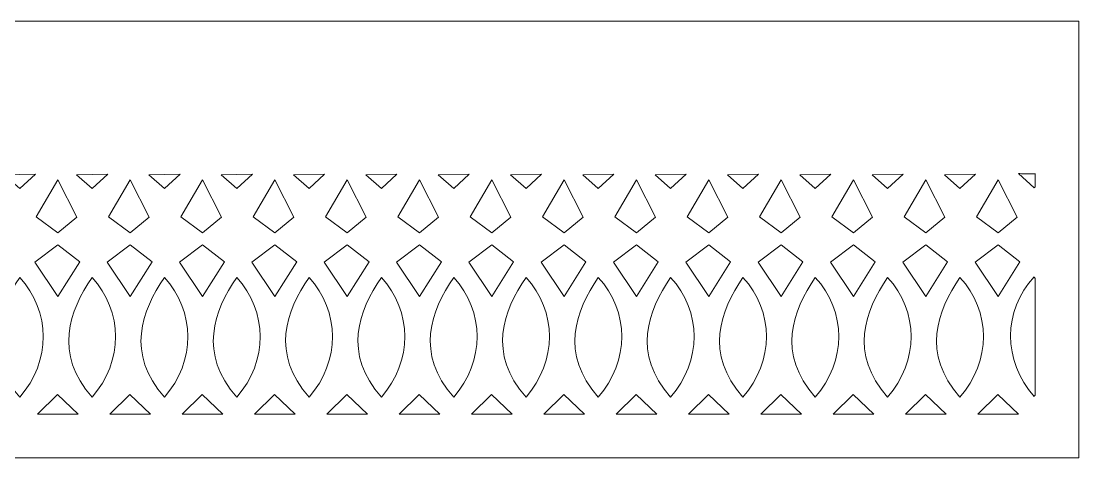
# Model space of a CAD drawing. Header units: millimetres. Extents: x -3527 to 3527, y -2807 to 2334.
# Drawn here: x 2598.7 to 3082.6, y 1733.4 to 1933.4 of the extents above; entities that cross this region are included whole.
import ezdxf

# ---------------------------------------------------------------- set-up
doc = ezdxf.new("R2010")
doc.units = ezdxf.units.MM
doc.header["$MEASUREMENT"] = 0
doc.layers.add('Katman 1', color=7, linetype='Continuous')

msp = doc.modelspace()

# ---------------------------------------------------------------- linework, layer by layer
at = {"layer": 'Katman 1', "color": 250, "lineweight": 20}
for points, knots in [([(1882.6283, 1733.3974), (1882.6283, 1733.3974), (3082.6283, 1733.3974), (3082.6283, 1733.3974), (3082.6283, 1733.3974), (3082.6283, 1933.3974), (3082.6283, 1933.3974), (3082.6283, 1933.3974), (1882.6283, 1933.3974), (1882.6283, 1933.3974), (1882.6283, 1933.3974), (1882.6283, 1733.3974), (1882.6283, 1733.3974)], [0, 0, 0, 0, 0.25, 0.25, 0.25, 0.5, 0.5, 0.5, 0.75, 0.75, 0.75, 1, 1, 1, 1]), ([(2590.9262, 1862.9668), (2590.9262, 1862.9668), (2605.2141, 1863.2734), (2605.2141, 1863.2734), (2605.2141, 1863.2734), (2598.0741, 1856.8067), (2598.0741, 1856.8067), (2598.0741, 1856.8067), (2590.9262, 1862.9668), (2590.9262, 1862.9668)], [0, 0, 0, 0, 0.33333333, 0.33333333, 0.33333333, 0.66666667, 0.66666667, 0.66666667, 1, 1, 1, 1]), ([(2624.0142, 1862.9668), (2624.0142, 1862.9668), (2638.3021, 1863.2734), (2638.3021, 1863.2734), (2638.3021, 1863.2734), (2631.1621, 1856.8067), (2631.1621, 1856.8067), (2631.1621, 1856.8067), (2624.0142, 1862.9668), (2624.0142, 1862.9668)], [0, 0, 0, 0, 0.33333333, 0.33333333, 0.33333333, 0.66666667, 0.66666667, 0.66666667, 1, 1, 1, 1]), ([(2657.1022, 1862.9668), (2657.1022, 1862.9668), (2671.3901, 1863.2734), (2671.3901, 1863.2734), (2671.3901, 1863.2734), (2664.2501, 1856.8067), (2664.2501, 1856.8067), (2664.2501, 1856.8067), (2657.1022, 1862.9668), (2657.1022, 1862.9668)], [0, 0, 0, 0, 0.33333333, 0.33333333, 0.33333333, 0.66666667, 0.66666667, 0.66666667, 1, 1, 1, 1]), ([(2690.1901, 1862.9668), (2690.1901, 1862.9668), (2704.478, 1863.2734), (2704.478, 1863.2734), (2704.478, 1863.2734), (2697.3381, 1856.8067), (2697.3381, 1856.8067), (2697.3381, 1856.8067), (2690.1901, 1862.9668), (2690.1901, 1862.9668)], [0, 0, 0, 0, 0.33333333, 0.33333333, 0.33333333, 0.66666667, 0.66666667, 0.66666667, 1, 1, 1, 1]), ([(2723.2781, 1862.9668), (2723.2781, 1862.9668), (2737.566, 1863.2734), (2737.566, 1863.2734), (2737.566, 1863.2734), (2730.426, 1856.8067), (2730.426, 1856.8067), (2730.426, 1856.8067), (2723.2781, 1862.9668), (2723.2781, 1862.9668)], [0, 0, 0, 0, 0.33333333, 0.33333333, 0.33333333, 0.66666667, 0.66666667, 0.66666667, 1, 1, 1, 1]), ([(2756.3661, 1862.9668), (2756.3661, 1862.9668), (2770.654, 1863.2734), (2770.654, 1863.2734), (2770.654, 1863.2734), (2763.514, 1856.8067), (2763.514, 1856.8067), (2763.514, 1856.8067), (2756.3661, 1862.9668), (2756.3661, 1862.9668)], [0, 0, 0, 0, 0.33333333, 0.33333333, 0.33333333, 0.66666667, 0.66666667, 0.66666667, 1, 1, 1, 1]), ([(2789.4541, 1862.9668), (2789.4541, 1862.9668), (2803.742, 1863.2734), (2803.742, 1863.2734), (2803.742, 1863.2734), (2796.602, 1856.8067), (2796.602, 1856.8067), (2796.602, 1856.8067), (2789.4541, 1862.9668), (2789.4541, 1862.9668)], [0, 0, 0, 0, 0.33333333, 0.33333333, 0.33333333, 0.66666667, 0.66666667, 0.66666667, 1, 1, 1, 1]), ([(2822.542, 1862.9668), (2822.542, 1862.9668), (2836.8299, 1863.2734), (2836.8299, 1863.2734), (2836.8299, 1863.2734), (2829.69, 1856.8067), (2829.69, 1856.8067), (2829.69, 1856.8067), (2822.542, 1862.9668), (2822.542, 1862.9668)], [0, 0, 0, 0, 0.33333333, 0.33333333, 0.33333333, 0.66666667, 0.66666667, 0.66666667, 1, 1, 1, 1]), ([(2855.63, 1862.9668), (2855.63, 1862.9668), (2869.9179, 1863.2734), (2869.9179, 1863.2734), (2869.9179, 1863.2734), (2862.7779, 1856.8067), (2862.7779, 1856.8067), (2862.7779, 1856.8067), (2855.63, 1862.9668), (2855.63, 1862.9668)], [0, 0, 0, 0, 0.33333333, 0.33333333, 0.33333333, 0.66666667, 0.66666667, 0.66666667, 1, 1, 1, 1]), ([(2888.723, 1862.9668), (2888.723, 1862.9668), (2903.0109, 1863.2734), (2903.0109, 1863.2734), (2903.0109, 1863.2734), (2895.871, 1856.8067), (2895.871, 1856.8067), (2895.871, 1856.8067), (2888.723, 1862.9668), (2888.723, 1862.9668)], [0, 0, 0, 0, 0.33333333, 0.33333333, 0.33333333, 0.66666667, 0.66666667, 0.66666667, 1, 1, 1, 1]), ([(2921.8161, 1862.9668), (2921.8161, 1862.9668), (2936.104, 1863.2734), (2936.104, 1863.2734), (2936.104, 1863.2734), (2928.964, 1856.8067), (2928.964, 1856.8067), (2928.964, 1856.8067), (2921.8161, 1862.9668), (2921.8161, 1862.9668)], [0, 0, 0, 0, 0.33333333, 0.33333333, 0.33333333, 0.66666667, 0.66666667, 0.66666667, 1, 1, 1, 1]), ([(2954.9091, 1862.9668), (2954.9091, 1862.9668), (2969.197, 1863.2734), (2969.197, 1863.2734), (2969.197, 1863.2734), (2962.057, 1856.8067), (2962.057, 1856.8067), (2962.057, 1856.8067), (2954.9091, 1862.9668), (2954.9091, 1862.9668)], [0, 0, 0, 0, 0.33333333, 0.33333333, 0.33333333, 0.66666667, 0.66666667, 0.66666667, 1, 1, 1, 1]), ([(2988.0021, 1862.9668), (2988.0021, 1862.9668), (3002.29, 1863.2734), (3002.29, 1863.2734), (3002.29, 1863.2734), (2995.15, 1856.8067), (2995.15, 1856.8067), (2995.15, 1856.8067), (2988.0021, 1862.9668), (2988.0021, 1862.9668)], [0, 0, 0, 0, 0.33333333, 0.33333333, 0.33333333, 0.66666667, 0.66666667, 0.66666667, 1, 1, 1, 1]), ([(3021.0951, 1862.9668), (3021.0951, 1862.9668), (3035.383, 1863.2734), (3035.383, 1863.2734), (3035.383, 1863.2734), (3028.2431, 1856.8067), (3028.2431, 1856.8067), (3028.2431, 1856.8067), (3021.0951, 1862.9668), (3021.0951, 1862.9668)], [0, 0, 0, 0, 0.33333333, 0.33333333, 0.33333333, 0.66666667, 0.66666667, 0.66666667, 1, 1, 1, 1]), ([(3062.6283, 1863.3974), (3058.8905, 1863.4773), (3054.9755, 1863.5611), (3054.9755, 1863.5611), (3054.9755, 1863.5611), (3062.138, 1857.0944), (3062.138, 1857.0944), (3062.138, 1857.0944), (3062.3209, 1857.2516), (3062.6283, 1857.5156)], [0, 0, 0, 0, 0.33333333, 0.33333333, 0.33333333, 0.66666667, 0.66666667, 0.66666667, 1, 1, 1, 1]), ([(2615.4838, 1860.7049), (2615.4838, 1860.7049), (2605.6435, 1843.7989), (2605.6435, 1843.7989), (2605.6435, 1843.7989), (2615.4838, 1836.5204), (2615.4838, 1836.5204), (2615.4838, 1836.5204), (2624.2313, 1843.5707), (2624.2313, 1843.5707), (2624.2313, 1843.5707), (2615.4838, 1860.7049), (2615.4838, 1860.7049)], [0, 0, 0, 0, 0.25, 0.25, 0.25, 0.5, 0.5, 0.5, 0.75, 0.75, 0.75, 1, 1, 1, 1]), ([(2648.5718, 1860.7049), (2648.5718, 1860.7049), (2638.7315, 1843.7989), (2638.7315, 1843.7989), (2638.7315, 1843.7989), (2648.5718, 1836.5204), (2648.5718, 1836.5204), (2648.5718, 1836.5204), (2657.3192, 1843.5707), (2657.3192, 1843.5707), (2657.3192, 1843.5707), (2648.5718, 1860.7049), (2648.5718, 1860.7049)], [0, 0, 0, 0, 0.25, 0.25, 0.25, 0.5, 0.5, 0.5, 0.75, 0.75, 0.75, 1, 1, 1, 1]), ([(2681.6598, 1860.7049), (2681.6598, 1860.7049), (2671.8194, 1843.7989), (2671.8194, 1843.7989), (2671.8194, 1843.7989), (2681.6598, 1836.5204), (2681.6598, 1836.5204), (2681.6598, 1836.5204), (2690.4072, 1843.5707), (2690.4072, 1843.5707), (2690.4072, 1843.5707), (2681.6598, 1860.7049), (2681.6598, 1860.7049)], [0, 0, 0, 0, 0.25, 0.25, 0.25, 0.5, 0.5, 0.5, 0.75, 0.75, 0.75, 1, 1, 1, 1]), ([(2714.7478, 1860.7049), (2714.7478, 1860.7049), (2704.9074, 1843.7989), (2704.9074, 1843.7989), (2704.9074, 1843.7989), (2714.7478, 1836.5204), (2714.7478, 1836.5204), (2714.7478, 1836.5204), (2723.4952, 1843.5707), (2723.4952, 1843.5707), (2723.4952, 1843.5707), (2714.7478, 1860.7049), (2714.7478, 1860.7049)], [0, 0, 0, 0, 0.25, 0.25, 0.25, 0.5, 0.5, 0.5, 0.75, 0.75, 0.75, 1, 1, 1, 1]), ([(2747.8357, 1860.7049), (2747.8357, 1860.7049), (2737.9954, 1843.7989), (2737.9954, 1843.7989), (2737.9954, 1843.7989), (2747.8357, 1836.5204), (2747.8357, 1836.5204), (2747.8357, 1836.5204), (2756.5832, 1843.5707), (2756.5832, 1843.5707), (2756.5832, 1843.5707), (2747.8357, 1860.7049), (2747.8357, 1860.7049)], [0, 0, 0, 0, 0.25, 0.25, 0.25, 0.5, 0.5, 0.5, 0.75, 0.75, 0.75, 1, 1, 1, 1]), ([(2780.9237, 1860.7049), (2780.9237, 1860.7049), (2771.0834, 1843.7989), (2771.0834, 1843.7989), (2771.0834, 1843.7989), (2780.9237, 1836.5204), (2780.9237, 1836.5204), (2780.9237, 1836.5204), (2789.6711, 1843.5707), (2789.6711, 1843.5707), (2789.6711, 1843.5707), (2780.9237, 1860.7049), (2780.9237, 1860.7049)], [0, 0, 0, 0, 0.25, 0.25, 0.25, 0.5, 0.5, 0.5, 0.75, 0.75, 0.75, 1, 1, 1, 1]), ([(2814.0117, 1860.7049), (2814.0117, 1860.7049), (2804.1713, 1843.7989), (2804.1713, 1843.7989), (2804.1713, 1843.7989), (2814.0117, 1836.5204), (2814.0117, 1836.5204), (2814.0117, 1836.5204), (2822.7591, 1843.5707), (2822.7591, 1843.5707), (2822.7591, 1843.5707), (2814.0117, 1860.7049), (2814.0117, 1860.7049)], [0, 0, 0, 0, 0.25, 0.25, 0.25, 0.5, 0.5, 0.5, 0.75, 0.75, 0.75, 1, 1, 1, 1]), ([(2847.0997, 1860.7049), (2847.0997, 1860.7049), (2837.2593, 1843.7989), (2837.2593, 1843.7989), (2837.2593, 1843.7989), (2847.0997, 1836.5204), (2847.0997, 1836.5204), (2847.0997, 1836.5204), (2855.8471, 1843.5707), (2855.8471, 1843.5707), (2855.8471, 1843.5707), (2847.0997, 1860.7049), (2847.0997, 1860.7049)], [0, 0, 0, 0, 0.25, 0.25, 0.25, 0.5, 0.5, 0.5, 0.75, 0.75, 0.75, 1, 1, 1, 1]), ([(2880.1876, 1860.7049), (2880.1876, 1860.7049), (2870.3473, 1843.7989), (2870.3473, 1843.7989), (2870.3473, 1843.7989), (2880.1876, 1836.5204), (2880.1876, 1836.5204), (2880.1876, 1836.5204), (2888.9351, 1843.5707), (2888.9351, 1843.5707), (2888.9351, 1843.5707), (2880.1876, 1860.7049), (2880.1876, 1860.7049)], [0, 0, 0, 0, 0.25, 0.25, 0.25, 0.5, 0.5, 0.5, 0.75, 0.75, 0.75, 1, 1, 1, 1]), ([(2913.2807, 1860.7049), (2913.2807, 1860.7049), (2903.4403, 1843.7989), (2903.4403, 1843.7989), (2903.4403, 1843.7989), (2913.2807, 1836.5204), (2913.2807, 1836.5204), (2913.2807, 1836.5204), (2922.0281, 1843.5707), (2922.0281, 1843.5707), (2922.0281, 1843.5707), (2913.2807, 1860.7049), (2913.2807, 1860.7049)], [0, 0, 0, 0, 0.25, 0.25, 0.25, 0.5, 0.5, 0.5, 0.75, 0.75, 0.75, 1, 1, 1, 1]), ([(2946.3737, 1860.7049), (2946.3737, 1860.7049), (2936.5333, 1843.7989), (2936.5333, 1843.7989), (2936.5333, 1843.7989), (2946.3737, 1836.5204), (2946.3737, 1836.5204), (2946.3737, 1836.5204), (2955.1211, 1843.5707), (2955.1211, 1843.5707), (2955.1211, 1843.5707), (2946.3737, 1860.7049), (2946.3737, 1860.7049)], [0, 0, 0, 0, 0.25, 0.25, 0.25, 0.5, 0.5, 0.5, 0.75, 0.75, 0.75, 1, 1, 1, 1]), ([(2979.4667, 1860.7049), (2979.4667, 1860.7049), (2969.6264, 1843.7989), (2969.6264, 1843.7989), (2969.6264, 1843.7989), (2979.4667, 1836.5204), (2979.4667, 1836.5204), (2979.4667, 1836.5204), (2988.2141, 1843.5707), (2988.2141, 1843.5707), (2988.2141, 1843.5707), (2979.4667, 1860.7049), (2979.4667, 1860.7049)], [0, 0, 0, 0, 0.25, 0.25, 0.25, 0.5, 0.5, 0.5, 0.75, 0.75, 0.75, 1, 1, 1, 1]), ([(3012.5597, 1860.7049), (3012.5597, 1860.7049), (3002.7194, 1843.7989), (3002.7194, 1843.7989), (3002.7194, 1843.7989), (3012.5597, 1836.5204), (3012.5597, 1836.5204), (3012.5597, 1836.5204), (3021.3072, 1843.5707), (3021.3072, 1843.5707), (3021.3072, 1843.5707), (3012.5597, 1860.7049), (3012.5597, 1860.7049)], [0, 0, 0, 0, 0.25, 0.25, 0.25, 0.5, 0.5, 0.5, 0.75, 0.75, 0.75, 1, 1, 1, 1]), ([(3045.6528, 1860.7049), (3045.6528, 1860.7049), (3035.8124, 1843.7989), (3035.8124, 1843.7989), (3035.8124, 1843.7989), (3045.6528, 1836.5204), (3045.6528, 1836.5204), (3045.6528, 1836.5204), (3054.4002, 1843.5707), (3054.4002, 1843.5707), (3054.4002, 1843.5707), (3045.6528, 1860.7049), (3045.6528, 1860.7049)], [0, 0, 0, 0, 0.25, 0.25, 0.25, 0.5, 0.5, 0.5, 0.75, 0.75, 0.75, 1, 1, 1, 1]), ([(2615.4838, 1831.028), (2615.4838, 1831.028), (2604.9846, 1823.0133), (2604.9846, 1823.0133), (2604.9846, 1823.0133), (2615.4838, 1807.2654), (2615.4838, 1807.2654), (2615.4838, 1807.2654), (2625.5071, 1823.1798), (2625.5071, 1823.1798), (2625.5071, 1823.1798), (2615.4838, 1831.028), (2615.4838, 1831.028)], [0, 0, 0, 0, 0.25, 0.25, 0.25, 0.5, 0.5, 0.5, 0.75, 0.75, 0.75, 1, 1, 1, 1]), ([(2648.5718, 1831.028), (2648.5718, 1831.028), (2638.0725, 1823.0133), (2638.0725, 1823.0133), (2638.0725, 1823.0133), (2648.5718, 1807.2654), (2648.5718, 1807.2654), (2648.5718, 1807.2654), (2658.5951, 1823.1798), (2658.5951, 1823.1798), (2658.5951, 1823.1798), (2648.5718, 1831.028), (2648.5718, 1831.028)], [0, 0, 0, 0, 0.25, 0.25, 0.25, 0.5, 0.5, 0.5, 0.75, 0.75, 0.75, 1, 1, 1, 1]), ([(2681.6598, 1831.028), (2681.6598, 1831.028), (2671.1605, 1823.0133), (2671.1605, 1823.0133), (2671.1605, 1823.0133), (2681.6598, 1807.2654), (2681.6598, 1807.2654), (2681.6598, 1807.2654), (2691.683, 1823.1798), (2691.683, 1823.1798), (2691.683, 1823.1798), (2681.6598, 1831.028), (2681.6598, 1831.028)], [0, 0, 0, 0, 0.25, 0.25, 0.25, 0.5, 0.5, 0.5, 0.75, 0.75, 0.75, 1, 1, 1, 1]), ([(2714.7478, 1831.028), (2714.7478, 1831.028), (2704.2485, 1823.0133), (2704.2485, 1823.0133), (2704.2485, 1823.0133), (2714.7478, 1807.2654), (2714.7478, 1807.2654), (2714.7478, 1807.2654), (2724.771, 1823.1798), (2724.771, 1823.1798), (2724.771, 1823.1798), (2714.7478, 1831.028), (2714.7478, 1831.028)], [0, 0, 0, 0, 0.25, 0.25, 0.25, 0.5, 0.5, 0.5, 0.75, 0.75, 0.75, 1, 1, 1, 1]), ([(2747.8357, 1831.028), (2747.8357, 1831.028), (2737.3365, 1823.0133), (2737.3365, 1823.0133), (2737.3365, 1823.0133), (2747.8357, 1807.2654), (2747.8357, 1807.2654), (2747.8357, 1807.2654), (2757.859, 1823.1798), (2757.859, 1823.1798), (2757.859, 1823.1798), (2747.8357, 1831.028), (2747.8357, 1831.028)], [0, 0, 0, 0, 0.25, 0.25, 0.25, 0.5, 0.5, 0.5, 0.75, 0.75, 0.75, 1, 1, 1, 1]), ([(2780.9237, 1831.028), (2780.9237, 1831.028), (2770.4244, 1823.0133), (2770.4244, 1823.0133), (2770.4244, 1823.0133), (2780.9237, 1807.2654), (2780.9237, 1807.2654), (2780.9237, 1807.2654), (2790.947, 1823.1798), (2790.947, 1823.1798), (2790.947, 1823.1798), (2780.9237, 1831.028), (2780.9237, 1831.028)], [0, 0, 0, 0, 0.25, 0.25, 0.25, 0.5, 0.5, 0.5, 0.75, 0.75, 0.75, 1, 1, 1, 1]), ([(2814.0117, 1831.028), (2814.0117, 1831.028), (2803.5124, 1823.0133), (2803.5124, 1823.0133), (2803.5124, 1823.0133), (2814.0117, 1807.2654), (2814.0117, 1807.2654), (2814.0117, 1807.2654), (2824.0349, 1823.1798), (2824.0349, 1823.1798), (2824.0349, 1823.1798), (2814.0117, 1831.028), (2814.0117, 1831.028)], [0, 0, 0, 0, 0.25, 0.25, 0.25, 0.5, 0.5, 0.5, 0.75, 0.75, 0.75, 1, 1, 1, 1]), ([(2847.0997, 1831.028), (2847.0997, 1831.028), (2836.6004, 1823.0133), (2836.6004, 1823.0133), (2836.6004, 1823.0133), (2847.0997, 1807.2654), (2847.0997, 1807.2654), (2847.0997, 1807.2654), (2857.1229, 1823.1798), (2857.1229, 1823.1798), (2857.1229, 1823.1798), (2847.0997, 1831.028), (2847.0997, 1831.028)], [0, 0, 0, 0, 0.25, 0.25, 0.25, 0.5, 0.5, 0.5, 0.75, 0.75, 0.75, 1, 1, 1, 1]), ([(2880.1876, 1831.028), (2880.1876, 1831.028), (2869.6884, 1823.0133), (2869.6884, 1823.0133), (2869.6884, 1823.0133), (2880.1876, 1807.2654), (2880.1876, 1807.2654), (2880.1876, 1807.2654), (2890.2109, 1823.1798), (2890.2109, 1823.1798), (2890.2109, 1823.1798), (2880.1876, 1831.028), (2880.1876, 1831.028)], [0, 0, 0, 0, 0.25, 0.25, 0.25, 0.5, 0.5, 0.5, 0.75, 0.75, 0.75, 1, 1, 1, 1]), ([(2913.2807, 1831.028), (2913.2807, 1831.028), (2902.7814, 1823.0133), (2902.7814, 1823.0133), (2902.7814, 1823.0133), (2913.2807, 1807.2654), (2913.2807, 1807.2654), (2913.2807, 1807.2654), (2923.3039, 1823.1798), (2923.3039, 1823.1798), (2923.3039, 1823.1798), (2913.2807, 1831.028), (2913.2807, 1831.028)], [0, 0, 0, 0, 0.25, 0.25, 0.25, 0.5, 0.5, 0.5, 0.75, 0.75, 0.75, 1, 1, 1, 1]), ([(2946.3737, 1831.028), (2946.3737, 1831.028), (2935.8744, 1823.0133), (2935.8744, 1823.0133), (2935.8744, 1823.0133), (2946.3737, 1807.2654), (2946.3737, 1807.2654), (2946.3737, 1807.2654), (2956.3969, 1823.1798), (2956.3969, 1823.1798), (2956.3969, 1823.1798), (2946.3737, 1831.028), (2946.3737, 1831.028)], [0, 0, 0, 0, 0.25, 0.25, 0.25, 0.5, 0.5, 0.5, 0.75, 0.75, 0.75, 1, 1, 1, 1]), ([(2979.4667, 1831.028), (2979.4667, 1831.028), (2968.9674, 1823.0133), (2968.9674, 1823.0133), (2968.9674, 1823.0133), (2979.4667, 1807.2654), (2979.4667, 1807.2654), (2979.4667, 1807.2654), (2989.49, 1823.1798), (2989.49, 1823.1798), (2989.49, 1823.1798), (2979.4667, 1831.028), (2979.4667, 1831.028)], [0, 0, 0, 0, 0.25, 0.25, 0.25, 0.5, 0.5, 0.5, 0.75, 0.75, 0.75, 1, 1, 1, 1]), ([(3012.5597, 1831.028), (3012.5597, 1831.028), (3002.0605, 1823.0133), (3002.0605, 1823.0133), (3002.0605, 1823.0133), (3012.5597, 1807.2654), (3012.5597, 1807.2654), (3012.5597, 1807.2654), (3022.583, 1823.1798), (3022.583, 1823.1798), (3022.583, 1823.1798), (3012.5597, 1831.028), (3012.5597, 1831.028)], [0, 0, 0, 0, 0.25, 0.25, 0.25, 0.5, 0.5, 0.5, 0.75, 0.75, 0.75, 1, 1, 1, 1]), ([(3045.6528, 1831.028), (3045.6528, 1831.028), (3035.1535, 1823.0133), (3035.1535, 1823.0133), (3035.1535, 1823.0133), (3045.6528, 1807.2654), (3045.6528, 1807.2654), (3045.6528, 1807.2654), (3055.676, 1823.1798), (3055.676, 1823.1798), (3055.676, 1823.1798), (3045.6528, 1831.028), (3045.6528, 1831.028)], [0, 0, 0, 0, 0.25, 0.25, 0.25, 0.5, 0.5, 0.5, 0.75, 0.75, 0.75, 1, 1, 1, 1]), ([(2598.0707, 1816.0189), (2587.606, 1800.7626), (2580.4091, 1781.0867), (2598.0706, 1761.2099), (2612.4347, 1777.6633), (2612.2718, 1800.499), (2598.0707, 1816.0189)], [0, 0, 0, 0, 0.5, 0.5, 0.5, 1, 1, 1, 1]), ([(2631.1586, 1816.0189), (2620.694, 1800.7626), (2613.497, 1781.0867), (2631.1586, 1761.2099), (2645.5227, 1777.6633), (2645.3598, 1800.499), (2631.1586, 1816.0189)], [0, 0, 0, 0, 0.5, 0.5, 0.5, 1, 1, 1, 1]), ([(2664.2466, 1816.0189), (2653.782, 1800.7626), (2646.585, 1781.0867), (2664.2466, 1761.2099), (2678.6106, 1777.6633), (2678.4478, 1800.499), (2664.2466, 1816.0189)], [0, 0, 0, 0, 0.5, 0.5, 0.5, 1, 1, 1, 1]), ([(2697.3346, 1816.0189), (2686.87, 1800.7626), (2679.673, 1781.0867), (2697.3346, 1761.2099), (2711.6986, 1777.6633), (2711.5357, 1800.499), (2697.3346, 1816.0189)], [0, 0, 0, 0, 0.5, 0.5, 0.5, 1, 1, 1, 1]), ([(2730.4225, 1816.0189), (2719.9579, 1800.7626), (2712.761, 1781.0867), (2730.4225, 1761.2099), (2744.7866, 1777.6633), (2744.6237, 1800.499), (2730.4225, 1816.0189)], [0, 0, 0, 0, 0.5, 0.5, 0.5, 1, 1, 1, 1]), ([(2763.5105, 1816.0189), (2753.0459, 1800.7626), (2745.8489, 1781.0867), (2763.5105, 1761.2099), (2777.8746, 1777.6633), (2777.7117, 1800.499), (2763.5105, 1816.0189)], [0, 0, 0, 0, 0.5, 0.5, 0.5, 1, 1, 1, 1]), ([(2796.5985, 1816.0189), (2786.1339, 1800.7626), (2778.9369, 1781.0867), (2796.5985, 1761.2099), (2810.9625, 1777.6633), (2810.7997, 1800.499), (2796.5985, 1816.0189)], [0, 0, 0, 0, 0.5, 0.5, 0.5, 1, 1, 1, 1]), ([(2829.6865, 1816.0189), (2819.2219, 1800.7626), (2812.0249, 1781.0867), (2829.6865, 1761.2099), (2844.0505, 1777.6633), (2843.8876, 1800.499), (2829.6865, 1816.0189)], [0, 0, 0, 0, 0.5, 0.5, 0.5, 1, 1, 1, 1]), ([(2862.7744, 1816.0189), (2852.3098, 1800.7626), (2845.1128, 1781.0867), (2862.7744, 1761.2099), (2877.1385, 1777.6633), (2876.9756, 1800.499), (2862.7744, 1816.0189)], [0, 0, 0, 0, 0.5, 0.5, 0.5, 1, 1, 1, 1]), ([(2895.8675, 1816.0189), (2885.4029, 1800.7626), (2878.2059, 1781.0867), (2895.8675, 1761.2099), (2910.2315, 1777.6633), (2910.0686, 1800.499), (2895.8675, 1816.0189)], [0, 0, 0, 0, 0.5, 0.5, 0.5, 1, 1, 1, 1]), ([(2928.9605, 1816.0189), (2918.4959, 1800.7626), (2911.2989, 1781.0867), (2928.9605, 1761.2099), (2943.3245, 1777.6633), (2943.1617, 1800.499), (2928.9605, 1816.0189)], [0, 0, 0, 0, 0.5, 0.5, 0.5, 1, 1, 1, 1]), ([(2962.0535, 1816.0189), (2951.5889, 1800.7626), (2944.3919, 1781.0867), (2962.0535, 1761.2099), (2976.4176, 1777.6633), (2976.2547, 1800.499), (2962.0535, 1816.0189)], [0, 0, 0, 0, 0.5, 0.5, 0.5, 1, 1, 1, 1]), ([(2995.1465, 1816.0189), (2984.6819, 1800.7626), (2977.485, 1781.0867), (2995.1465, 1761.2099), (3009.5106, 1777.6633), (3009.3477, 1800.499), (2995.1465, 1816.0189)], [0, 0, 0, 0, 0.5, 0.5, 0.5, 1, 1, 1, 1]), ([(3028.2396, 1816.0189), (3017.775, 1800.7626), (3010.578, 1781.0867), (3028.2396, 1761.2099), (3042.6036, 1777.6633), (3042.4407, 1800.499), (3028.2396, 1816.0189)], [0, 0, 0, 0, 0.5, 0.5, 0.5, 1, 1, 1, 1]), ([(3062.6283, 1762.0509), (3062.4682, 1761.8666), (3062.3059, 1761.682), (3062.1415, 1761.4976), (3047.7322, 1777.951), (3047.8956, 1800.7867), (3062.1415, 1816.3066), (3062.3046, 1816.0696), (3062.467, 1815.8315), (3062.6283, 1815.5924)], [0, 0, 0, 0, 0.33333333, 0.33333333, 0.33333333, 0.66666667, 0.66666667, 0.66666667, 1, 1, 1, 1]), ([(2615.3949, 1762.4622), (2615.3949, 1762.4622), (2606.1755, 1753.3974), (2606.1755, 1753.3974), (2606.1755, 1753.3974), (2624.7917, 1753.3974), (2624.7917, 1753.3974), (2624.7917, 1753.3974), (2615.3949, 1762.4622), (2615.3949, 1762.4622)], [0, 0, 0, 0, 0.33333333, 0.33333333, 0.33333333, 0.66666667, 0.66666667, 0.66666667, 1, 1, 1, 1]), ([(2648.4829, 1762.4622), (2648.4829, 1762.4622), (2639.2635, 1753.3974), (2639.2635, 1753.3974), (2639.2635, 1753.3974), (2657.8796, 1753.3974), (2657.8796, 1753.3974), (2657.8796, 1753.3974), (2648.4829, 1762.4622), (2648.4829, 1762.4622)], [0, 0, 0, 0, 0.33333333, 0.33333333, 0.33333333, 0.66666667, 0.66666667, 0.66666667, 1, 1, 1, 1]), ([(2681.5709, 1762.4622), (2681.5709, 1762.4622), (2672.3515, 1753.3974), (2672.3515, 1753.3974), (2672.3515, 1753.3974), (2690.9676, 1753.3974), (2690.9676, 1753.3974), (2690.9676, 1753.3974), (2681.5709, 1762.4622), (2681.5709, 1762.4622)], [0, 0, 0, 0, 0.33333333, 0.33333333, 0.33333333, 0.66666667, 0.66666667, 0.66666667, 1, 1, 1, 1]), ([(2714.6589, 1762.4622), (2714.6589, 1762.4622), (2705.4394, 1753.3974), (2705.4394, 1753.3974), (2705.4394, 1753.3974), (2724.0556, 1753.3974), (2724.0556, 1753.3974), (2724.0556, 1753.3974), (2714.6589, 1762.4622), (2714.6589, 1762.4622)], [0, 0, 0, 0, 0.33333333, 0.33333333, 0.33333333, 0.66666667, 0.66666667, 0.66666667, 1, 1, 1, 1]), ([(2747.7468, 1762.4622), (2747.7468, 1762.4622), (2738.5274, 1753.3974), (2738.5274, 1753.3974), (2738.5274, 1753.3974), (2757.1436, 1753.3974), (2757.1436, 1753.3974), (2757.1436, 1753.3974), (2747.7468, 1762.4622), (2747.7468, 1762.4622)], [0, 0, 0, 0, 0.33333333, 0.33333333, 0.33333333, 0.66666667, 0.66666667, 0.66666667, 1, 1, 1, 1]), ([(2780.8348, 1762.4622), (2780.8348, 1762.4622), (2771.6154, 1753.3974), (2771.6154, 1753.3974), (2771.6154, 1753.3974), (2790.2315, 1753.3974), (2790.2315, 1753.3974), (2790.2315, 1753.3974), (2780.8348, 1762.4622), (2780.8348, 1762.4622)], [0, 0, 0, 0, 0.33333333, 0.33333333, 0.33333333, 0.66666667, 0.66666667, 0.66666667, 1, 1, 1, 1]), ([(2813.9228, 1762.4622), (2813.9228, 1762.4622), (2804.7034, 1753.3974), (2804.7034, 1753.3974), (2804.7034, 1753.3974), (2823.3195, 1753.3974), (2823.3195, 1753.3974), (2823.3195, 1753.3974), (2813.9228, 1762.4622), (2813.9228, 1762.4622)], [0, 0, 0, 0, 0.33333333, 0.33333333, 0.33333333, 0.66666667, 0.66666667, 0.66666667, 1, 1, 1, 1]), ([(2847.0108, 1762.4622), (2847.0108, 1762.4622), (2837.7913, 1753.3974), (2837.7913, 1753.3974), (2837.7913, 1753.3974), (2856.4075, 1753.3974), (2856.4075, 1753.3974), (2856.4075, 1753.3974), (2847.0108, 1762.4622), (2847.0108, 1762.4622)], [0, 0, 0, 0, 0.33333333, 0.33333333, 0.33333333, 0.66666667, 0.66666667, 0.66666667, 1, 1, 1, 1]), ([(2880.0987, 1762.4622), (2880.0987, 1762.4622), (2870.8793, 1753.3974), (2870.8793, 1753.3974), (2870.8793, 1753.3974), (2889.4954, 1753.3974), (2889.4954, 1753.3974), (2889.4954, 1753.3974), (2880.0987, 1762.4622), (2880.0987, 1762.4622)], [0, 0, 0, 0, 0.33333333, 0.33333333, 0.33333333, 0.66666667, 0.66666667, 0.66666667, 1, 1, 1, 1]), ([(2913.1918, 1762.4622), (2913.1918, 1762.4622), (2903.9723, 1753.3974), (2903.9723, 1753.3974), (2903.9723, 1753.3974), (2922.5885, 1753.3974), (2922.5885, 1753.3974), (2922.5885, 1753.3974), (2913.1918, 1762.4622), (2913.1918, 1762.4622)], [0, 0, 0, 0, 0.33333333, 0.33333333, 0.33333333, 0.66666667, 0.66666667, 0.66666667, 1, 1, 1, 1]), ([(2946.2848, 1762.4622), (2946.2848, 1762.4622), (2937.0654, 1753.3974), (2937.0654, 1753.3974), (2937.0654, 1753.3974), (2955.6815, 1753.3974), (2955.6815, 1753.3974), (2955.6815, 1753.3974), (2946.2848, 1762.4622), (2946.2848, 1762.4622)], [0, 0, 0, 0, 0.33333333, 0.33333333, 0.33333333, 0.66666667, 0.66666667, 0.66666667, 1, 1, 1, 1]), ([(2979.3778, 1762.4622), (2979.3778, 1762.4622), (2970.1584, 1753.3974), (2970.1584, 1753.3974), (2970.1584, 1753.3974), (2988.7745, 1753.3974), (2988.7745, 1753.3974), (2988.7745, 1753.3974), (2979.3778, 1762.4622), (2979.3778, 1762.4622)], [0, 0, 0, 0, 0.33333333, 0.33333333, 0.33333333, 0.66666667, 0.66666667, 0.66666667, 1, 1, 1, 1]), ([(3012.4708, 1762.4622), (3012.4708, 1762.4622), (3003.2514, 1753.3974), (3003.2514, 1753.3974), (3003.2514, 1753.3974), (3021.8676, 1753.3974), (3021.8676, 1753.3974), (3021.8676, 1753.3974), (3012.4708, 1762.4622), (3012.4708, 1762.4622)], [0, 0, 0, 0, 0.33333333, 0.33333333, 0.33333333, 0.66666667, 0.66666667, 0.66666667, 1, 1, 1, 1]), ([(3045.5639, 1762.4622), (3045.5639, 1762.4622), (3036.3444, 1753.3974), (3036.3444, 1753.3974), (3036.3444, 1753.3974), (3054.9606, 1753.3974), (3054.9606, 1753.3974), (3054.9606, 1753.3974), (3045.5639, 1762.4622), (3045.5639, 1762.4622)], [0, 0, 0, 0, 0.33333333, 0.33333333, 0.33333333, 0.66666667, 0.66666667, 0.66666667, 1, 1, 1, 1])]:
    msp.add_open_spline(points, degree=3, knots=knots, dxfattribs=at)
for points in [[(3062.6283, 1857.5156), (3062.6283, 1857.5156), (3062.6283, 1863.6851), (3062.6283, 1863.6851)], [(3062.6283, 1762.0509), (3062.6283, 1762.0509), (3062.6283, 1815.5924), (3062.6283, 1815.5924)]]:
    msp.add_open_spline(points, degree=3, dxfattribs=at)

doc.saveas('drawing.dxf')
